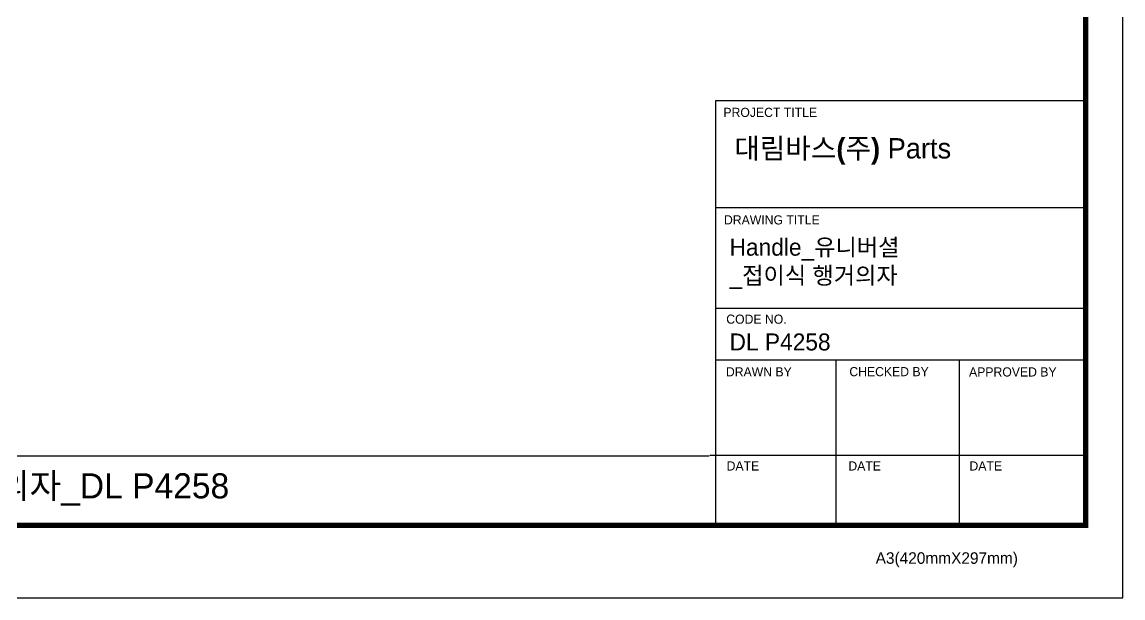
# Model space of a CAD drawing. Extents: x 0 to 1823, y 0 to 1336.
# Drawn here: x 956 to 1823, y 0 to 454 of the extents above; entities that cross this region are included whole.
import ezdxf

# ---------------------------------------------------------------- set-up
doc = ezdxf.new("R2010")
doc.units = 0
doc.header["$LTSCALE"] = 10
doc.header["$MEASUREMENT"] = 0
doc.layers.get('0').update_dxf_attribs({"linetype": 'CONTINUOUS'})
doc.styles.add('Daelim Dimension', font='')
doc.styles.get('Daelim Dimension').set_extended_font_data('나눔고딕')

msp = doc.modelspace()

# ---------------------------------------------------------------- linework, layer by layer
at = {"color": 5, "ltscale": 40}
for p, q in [((1793.31, 391.51), (1501.99, 391.51)), ((1793.31, 307.31), (1501.99, 307.31)), ((1793.31, 307.31), (1501.99, 307.31)), ((1793.31, 228.1), (1501.99, 228.1)), ((1793.31, 228.1), (1501.99, 228.1)), ((1793.31, 187.24), (1501.99, 187.24)), ((1793.31, 187.24), (1501.99, 187.24)), ((1596.61, 187.24), (1596.61, 57.19)), ((1693.73, 187.24), (1693.73, 57.19)), ((1793.31, 112.12), (1497.39, 112.12)), ((1793.31, 112.12), (1504.26, 112.12)), ((1793.31, 57.19), (1543.65, 57.19))]:
    msp.add_line(p, q, dxfattribs=at)
at = {"color": 5, "ltscale": 0.5}
msp.add_line((1501.99, 391.51), (1501.99, 55.43), dxfattribs=at)
at = {"color": 5}
msp.add_line((29.31, 111.91), (1497.04, 111.91), dxfattribs=at)
at = {"ltscale": 0.5}
msp.add_lwpolyline([(0, 0), (1822.8, 0), (1822.8, 1335.6), (0, 1335.6)], close=True, dxfattribs=at)
at = {"color": 5, "linetype": 'ByBlock', "lineweight": 200, "const_width": 4.2}
msp.add_lwpolyline([(29.31, 57.19), (1793.31, 57.19), (1793.31, 1304.59), (29.31, 1304.59)], close=True, dxfattribs=at)

# ---------------------------------------------------------------- texts
at = {"color": 5, "ltscale": 40, "style": 'Daelim Dimension'}
for s, height, p in [('PROJECT TITLE', 7.1932, (1508.16, 378.83)), ('DRAWING TITLE', 7.1932, (1508.62, 294.17)), ('CODE NO.', 7.193, (1510.42, 215.99)), ('DRAWN BY', 7.193, (1510.14, 174.53)), ('CHECKED BY', 7.193, (1607.33, 174.65)), ('APPROVED BY', 7.1932, (1701.59, 174.42)), ('DATE', 7.193, (1510.7, 100.39)), ('DATE', 7.193, (1606.56, 100.39)), ('DATE', 7.193, (1701.92, 100.39)), ('A3(420mmX297mm)', 9.0786, (1628.07, 26.91))]:
    msp.add_text(s, height=height, dxfattribs=at).set_placement(p)
at = {"attachment_point": 1, "style": 'Daelim Dimension'}
for s, insert, char_height, width in [('{\\fPretendard Variable SemiBold|b0|i0|c129|p2;\\C7;대림바스(주)} Parts', (1516.74, 362.14), 16.0239, 257.5408), ('Handle_유니버셜\\P_접이식 행거의자', (1513.01, 282.96), 13.377, 311.6005), ('DL P4258', (1513.01, 208.32), 13.377, 225.1212)]:
    msp.add_mtext(s, dxfattribs=dict(at, insert=insert, char_height=char_height, width=width))
at = {"color": 2, "insert": (352.88, 98.21), "char_height": 19.7788, "width": 1169.9479, "attachment_point": 1, "style": 'Daelim Dimension'}
msp.add_mtext('{\\fPretendard Variable SemiBold|b0|i0|c129|p2;대림바스(주)}_Parts _Handle_유니버셜_접이식 행거의자_DL P4258', dxfattribs=at)

doc.saveas('drawing.dxf')
